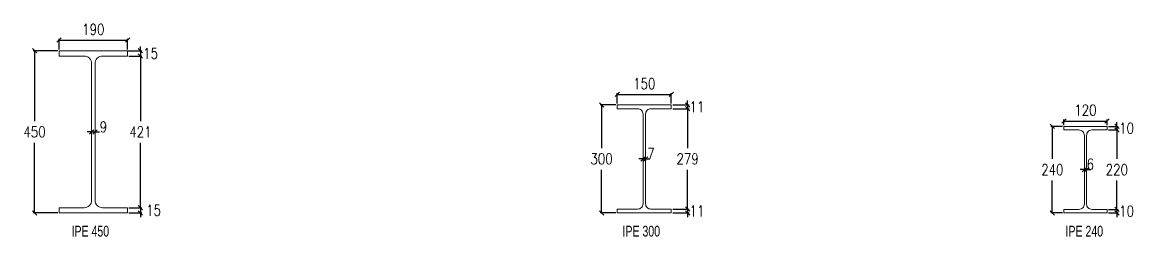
# Model space of a CAD drawing. Extents: x 7536 to 102814, y -9868 to 35131.
# Drawn here: x 25235 to 28325, y -9868 to -9273 of the extents above; entities that cross this region are included whole.
import ezdxf

# ---------------------------------------------------------------- set-up
doc = ezdxf.new("R2010")
doc.units = 0
doc.header["$LTSCALE"] = 0.4
doc.layers.get('0').update_dxf_attribs({"color": 255})
doc.layers.add('COTAS', color=8, linetype='Continuous')
doc.layers.add('STL-OBJT', color=7, linetype='Continuous')
doc.styles.add('CNI_COTAS', font='romans.shx', dxfattribs={"width": 0.8})
doc.styles.add('VERDANA', font='arial.ttf')
doc.dimstyles.new('1.4', dxfattribs={"dimscale": 0, "dimtxt": 30, "dimasz": 12, "dimexe": 4, "dimexo": 4, "dimgap": 15, "dimtad": 1, "dimdec": 0, "dimzin": 4, "dimdsep": 46, "dimtxsty": 'CNI_COTAS', "dimblk": 'OBLIQUE', "dimcen": -0.09, "dimclrd": 256, "dimclrt": 3, "dimadec": 0, "dimazin": 0, "dimtfac": 1, "dimtdec": 0, "dimtmove": 2, "dimatfit": 0, "dimldrblk": 'DOT', "dimfxl": 0.05, "dimtolj": 1, "dimtzin": 0, "dimarcsym": 0})

# ---------------------------------------------------------------- blocks, each defined once
blk = doc.blocks.new('_Oblique')
at = {"color": 0, "linetype": 'ByBlock', "lineweight": -2}
blk.add_line((-0.5, -0.5), (0.5, 0.5), dxfattribs=at)
blk = doc.blocks.new('*D60')
at = {"layer": 'COTAS', "color": 0, "lineweight": -2, "transparency": 16777216}
for p, q in [((25337.6, -9347.8), (25337.6, -9318.3)), ((25527.6, -9347.8), (25527.6, -9318.3))]:
    blk.add_line(p, q, dxfattribs=at)
at = {"layer": 'COTAS', "lineweight": -2, "transparency": 16777216}
blk.add_line((25337.6, -9322.3), (25527.6, -9322.3), dxfattribs=at)
at = {"layer": 'Defpoints', "color": 0, "transparency": 16777216}
for p in [(25527.6, -9322.3), (25337.6, -9351.8), (25527.6, -9351.8)]:
    blk.add_point(p, dxfattribs=at)
at = {"layer": 'COTAS', "lineweight": -2, "transparency": 16777216, "xscale": 12, "yscale": 12, "zscale": 12, "rotation": 180}
blk.add_blockref('_Oblique', (25337.6, -9322.3), dxfattribs=at)
at = {"layer": 'COTAS', "lineweight": -2, "transparency": 16777216, "xscale": 12, "yscale": 12, "zscale": 12}
blk.add_blockref('_Oblique', (25527.6, -9322.3), dxfattribs=at)
at = {"layer": 'COTAS', "color": 3, "transparency": 16777216, "insert": (25432.6, -9292.3), "char_height": 30, "attachment_point": 5, "style": 'CNI_COTAS'}
blk.add_mtext('\\A1;190', dxfattribs=at)
blk = doc.blocks.new('_Dot')
at = {"color": 0, "linetype": 'ByBlock', "lineweight": -2}
blk.add_line((-0.5, 0), (-1, 0), dxfattribs=at)
at = {"color": 0, "linetype": 'ByBlock', "const_width": 0.5}
blk.add_lwpolyline([(-0.25, 0, 1), (0.25, 0, 1)], format="xyb", close=True, dxfattribs=at)
blk = doc.blocks.new('*D61')
at = {"layer": 'COTAS', "color": 0, "lineweight": -2, "transparency": 16777216}
for p, q in [((25333.6, -9351.8), (25265.2, -9351.8)), ((25333.6, -9801.8), (25265.2, -9801.8))]:
    blk.add_line(p, q, dxfattribs=at)
at = {"layer": 'COTAS', "lineweight": -2, "transparency": 16777216}
for p, q in [((25269.2, -9351.8), (25269.2, -9546.8)), ((25269.2, -9801.8), (25269.2, -9606.8))]:
    blk.add_line(p, q, dxfattribs=at)
at = {"layer": 'Defpoints', "color": 0, "transparency": 16777216}
for p in [(25269.2, -9351.8), (25337.6, -9351.8), (25337.6, -9801.8)]:
    blk.add_point(p, dxfattribs=at)
at = {"layer": 'COTAS', "lineweight": -2, "transparency": 16777216, "xscale": 12, "yscale": 12, "zscale": 12}
for p, rotation in [((25269.2, -9351.8), 90), ((25269.2, -9801.8), 270)]:
    blk.add_blockref('_Oblique', p, dxfattribs=dict(at, rotation=rotation))
at = {"layer": 'COTAS', "color": 3, "transparency": 16777216, "insert": (25269.2, -9576.8), "char_height": 30, "attachment_point": 5, "rotation": 0.01, "style": 'CNI_COTAS'}
blk.add_mtext('\\A1;450', dxfattribs=at)
blk = doc.blocks.new('*D62')
at = {"layer": 'COTAS', "color": 0, "lineweight": -2, "transparency": 16777216}
for p, q in [((25526.6, -9351.8), (25567.4, -9351.8)), ((25531.6, -9366.4), (25567.4, -9366.4))]:
    blk.add_line(p, q, dxfattribs=at)
at = {"layer": 'COTAS', "lineweight": -2, "transparency": 16777216}
for p, q in [((25563.4, -9351.8), (25563.4, -9339.8)), ((25563.4, -9351.8), (25563.4, -9366.4)), ((25563.4, -9366.4), (25563.4, -9378.4))]:
    blk.add_line(p, q, dxfattribs=at)
at = {"layer": 'Defpoints', "color": 0, "transparency": 16777216}
for p in [(25522.6, -9351.8), (25527.6, -9366.4), (25563.4, -9366.4)]:
    blk.add_point(p, dxfattribs=at)
at = {"layer": 'COTAS', "lineweight": -2, "transparency": 16777216, "xscale": 12, "yscale": 12, "zscale": 12}
for p, rotation in [((25563.4, -9351.8), 270), ((25563.4, -9366.4), 90)]:
    blk.add_blockref('_Oblique', p, dxfattribs=dict(at, rotation=rotation))
at = {"layer": 'COTAS', "color": 3, "transparency": 16777216, "insert": (25591.8, -9359.1), "char_height": 30, "attachment_point": 5, "rotation": 0.01, "style": 'CNI_COTAS'}
blk.add_mtext('\\A1;15', dxfattribs=at)
blk = doc.blocks.new('*D63')
at = {"layer": 'COTAS', "color": 0, "lineweight": -2, "transparency": 16777216}
for p, q in [((25531.6, -9366.4), (25567.4, -9366.4)), ((25531.6, -9787.2), (25567.4, -9787.2))]:
    blk.add_line(p, q, dxfattribs=at)
at = {"layer": 'COTAS', "lineweight": -2, "transparency": 16777216}
for p, q in [((25563.4, -9366.4), (25563.4, -9546.8)), ((25563.4, -9787.2), (25563.4, -9606.8))]:
    blk.add_line(p, q, dxfattribs=at)
at = {"layer": 'Defpoints', "color": 0, "transparency": 16777216}
for p in [(25527.6, -9366.4), (25527.6, -9787.2), (25563.4, -9787.2)]:
    blk.add_point(p, dxfattribs=at)
at = {"layer": 'COTAS', "lineweight": -2, "transparency": 16777216, "xscale": 12, "yscale": 12, "zscale": 12}
for p, rotation in [((25563.4, -9366.4), 90), ((25563.4, -9787.2), 270)]:
    blk.add_blockref('_Oblique', p, dxfattribs=dict(at, rotation=rotation))
at = {"layer": 'COTAS', "color": 3, "transparency": 16777216, "insert": (25563.4, -9576.8), "char_height": 30, "attachment_point": 5, "rotation": 0.01, "style": 'CNI_COTAS'}
blk.add_mtext('\\A1;421', dxfattribs=at)
blk = doc.blocks.new('*D64')
at = {"layer": 'COTAS', "color": 0, "lineweight": -2, "transparency": 16777216}
for p, q in [((25531.6, -9787.2), (25567.4, -9787.2)), ((25531.6, -9801.8), (25567.4, -9801.8))]:
    blk.add_line(p, q, dxfattribs=at)
at = {"layer": 'COTAS', "lineweight": -2, "transparency": 16777216}
for p, q in [((25563.4, -9787.2), (25563.4, -9775.2)), ((25563.4, -9787.2), (25563.4, -9801.8)), ((25563.4, -9801.8), (25563.4, -9813.8))]:
    blk.add_line(p, q, dxfattribs=at)
at = {"layer": 'Defpoints', "color": 0, "transparency": 16777216}
for p in [(25527.6, -9787.2), (25527.6, -9801.8), (25563.4, -9801.8)]:
    blk.add_point(p, dxfattribs=at)
at = {"layer": 'COTAS', "lineweight": -2, "transparency": 16777216, "xscale": 12, "yscale": 12, "zscale": 12}
for p, rotation in [((25563.4, -9787.2), 270), ((25563.4, -9801.8), 90)]:
    blk.add_blockref('_Oblique', p, dxfattribs=dict(at, rotation=rotation))
at = {"layer": 'COTAS', "color": 3, "transparency": 16777216, "insert": (25599.8, -9794.5), "char_height": 30, "attachment_point": 5, "rotation": 0.01, "style": 'CNI_COTAS'}
blk.add_mtext('\\A1;15', dxfattribs=at)
blk = doc.blocks.new('*D65')
at = {"layer": 'COTAS', "color": 0, "lineweight": -2, "transparency": 16777216}
for p, q in [((26884, -9501.8), (26840.3, -9501.8)), ((26884, -9801.8), (26840.3, -9801.8))]:
    blk.add_line(p, q, dxfattribs=at)
at = {"layer": 'COTAS', "lineweight": -2, "transparency": 16777216}
for p, q in [((26844.3, -9501.8), (26844.3, -9621.8)), ((26844.3, -9801.8), (26844.3, -9681.8))]:
    blk.add_line(p, q, dxfattribs=at)
at = {"layer": 'Defpoints', "color": 0, "transparency": 16777216}
for p in [(26844.3, -9501.8), (26888, -9501.8), (26888, -9801.8)]:
    blk.add_point(p, dxfattribs=at)
at = {"layer": 'COTAS', "lineweight": -2, "transparency": 16777216, "xscale": 12, "yscale": 12, "zscale": 12}
for p, rotation in [((26844.3, -9501.8), 90), ((26844.3, -9801.8), 270)]:
    blk.add_blockref('_Oblique', p, dxfattribs=dict(at, rotation=rotation))
at = {"layer": 'COTAS', "color": 3, "transparency": 16777216, "insert": (26844.3, -9651.8), "char_height": 30, "attachment_point": 5, "rotation": 0.01, "style": 'CNI_COTAS'}
blk.add_mtext('\\A1;300', dxfattribs=at)
blk = doc.blocks.new('*D66')
at = {"layer": 'COTAS', "color": 0, "lineweight": -2, "transparency": 16777216}
for p, q in [((26888, -9497.8), (26888, -9469)), ((27038, -9497.8), (27038, -9469))]:
    blk.add_line(p, q, dxfattribs=at)
at = {"layer": 'COTAS', "lineweight": -2, "transparency": 16777216}
blk.add_line((26888, -9473), (27038, -9473), dxfattribs=at)
at = {"layer": 'Defpoints', "color": 0, "transparency": 16777216}
for p in [(27038, -9473), (26888, -9501.8), (27038, -9501.8)]:
    blk.add_point(p, dxfattribs=at)
at = {"layer": 'COTAS', "lineweight": -2, "transparency": 16777216, "xscale": 12, "yscale": 12, "zscale": 12, "rotation": 180}
blk.add_blockref('_Oblique', (26888, -9473), dxfattribs=at)
at = {"layer": 'COTAS', "lineweight": -2, "transparency": 16777216, "xscale": 12, "yscale": 12, "zscale": 12}
blk.add_blockref('_Oblique', (27038, -9473), dxfattribs=at)
at = {"layer": 'COTAS', "color": 3, "transparency": 16777216, "insert": (26963, -9443), "char_height": 30, "attachment_point": 5, "style": 'CNI_COTAS'}
blk.add_mtext('\\A1;150', dxfattribs=at)
blk = doc.blocks.new('*D67')
at = {"layer": 'COTAS', "color": 0, "lineweight": -2, "transparency": 16777216}
for p, q in [((27042, -9501.8), (27087.3, -9501.8)), ((27042, -9512.5), (27087.3, -9512.5))]:
    blk.add_line(p, q, dxfattribs=at)
at = {"layer": 'COTAS', "lineweight": -2, "transparency": 16777216}
for p, q in [((27083.3, -9501.8), (27083.3, -9489.8)), ((27083.3, -9501.8), (27083.3, -9512.5)), ((27083.3, -9512.5), (27083.3, -9524.5))]:
    blk.add_line(p, q, dxfattribs=at)
at = {"layer": 'Defpoints', "color": 0, "transparency": 16777216}
for p in [(27038, -9501.8), (27038, -9512.5), (27083.3, -9512.5)]:
    blk.add_point(p, dxfattribs=at)
at = {"layer": 'COTAS', "lineweight": -2, "transparency": 16777216, "xscale": 12, "yscale": 12, "zscale": 12}
for p, rotation in [((27083.3, -9501.8), 270), ((27083.3, -9512.5), 90)]:
    blk.add_blockref('_Oblique', p, dxfattribs=dict(at, rotation=rotation))
at = {"layer": 'COTAS', "color": 3, "transparency": 16777216, "insert": (27109.4, -9507.1), "char_height": 30, "attachment_point": 5, "rotation": 0.01, "style": 'CNI_COTAS'}
blk.add_mtext('\\A1;11', dxfattribs=at)
blk = doc.blocks.new('*D68')
at = {"layer": 'COTAS', "color": 0, "lineweight": -2, "transparency": 16777216}
for p, q in [((27042, -9512.5), (27087.3, -9512.5)), ((27042, -9791.1), (27087.3, -9791.1))]:
    blk.add_line(p, q, dxfattribs=at)
at = {"layer": 'COTAS', "lineweight": -2, "transparency": 16777216}
for p, q in [((27083.3, -9512.5), (27083.3, -9621.8)), ((27083.3, -9791.1), (27083.3, -9681.8))]:
    blk.add_line(p, q, dxfattribs=at)
at = {"layer": 'Defpoints', "color": 0, "transparency": 16777216}
for p in [(27038, -9512.5), (27038, -9791.1), (27083.3, -9791.1)]:
    blk.add_point(p, dxfattribs=at)
at = {"layer": 'COTAS', "lineweight": -2, "transparency": 16777216, "xscale": 12, "yscale": 12, "zscale": 12}
for p, rotation in [((27083.3, -9512.5), 90), ((27083.3, -9791.1), 270)]:
    blk.add_blockref('_Oblique', p, dxfattribs=dict(at, rotation=rotation))
at = {"layer": 'COTAS', "color": 3, "transparency": 16777216, "insert": (27083.3, -9651.8), "char_height": 30, "attachment_point": 5, "rotation": 0.01, "style": 'CNI_COTAS'}
blk.add_mtext('\\A1;279', dxfattribs=at)
blk = doc.blocks.new('*D69')
at = {"layer": 'COTAS', "color": 0, "lineweight": -2, "transparency": 16777216}
for p, q in [((27042, -9791.1), (27087.3, -9791.1)), ((27042, -9801.8), (27087.3, -9801.8))]:
    blk.add_line(p, q, dxfattribs=at)
at = {"layer": 'COTAS', "lineweight": -2, "transparency": 16777216}
for p, q in [((27083.3, -9791.1), (27083.3, -9779.1)), ((27083.3, -9791.1), (27083.3, -9801.8)), ((27083.3, -9801.8), (27083.3, -9813.8))]:
    blk.add_line(p, q, dxfattribs=at)
at = {"layer": 'Defpoints', "color": 0, "transparency": 16777216}
for p in [(27038, -9791.1), (27038, -9801.8), (27083.3, -9801.8)]:
    blk.add_point(p, dxfattribs=at)
at = {"layer": 'COTAS', "lineweight": -2, "transparency": 16777216, "xscale": 12, "yscale": 12, "zscale": 12}
for p, rotation in [((27083.3, -9791.1), 270), ((27083.3, -9801.8), 90)]:
    blk.add_blockref('_Oblique', p, dxfattribs=dict(at, rotation=rotation))
at = {"layer": 'COTAS', "color": 3, "transparency": 16777216, "insert": (27109.3, -9796.4), "char_height": 30, "attachment_point": 5, "rotation": 0.01, "style": 'CNI_COTAS'}
blk.add_mtext('\\A1;11', dxfattribs=at)
blk = doc.blocks.new('*D70')
at = {"layer": 'COTAS', "color": 0, "lineweight": -2, "transparency": 16777216}
for p, q in [((28124.5, -9561.8), (28092.5, -9561.8)), ((28124.5, -9801.8), (28092.5, -9801.8))]:
    blk.add_line(p, q, dxfattribs=at)
at = {"layer": 'COTAS', "lineweight": -2, "transparency": 16777216}
for p, q in [((28096.5, -9561.8), (28096.5, -9651.8)), ((28096.5, -9801.8), (28096.5, -9711.8))]:
    blk.add_line(p, q, dxfattribs=at)
at = {"layer": 'Defpoints', "color": 0, "transparency": 16777216}
for p in [(28096.5, -9561.8), (28128.5, -9561.8), (28128.5, -9801.8)]:
    blk.add_point(p, dxfattribs=at)
at = {"layer": 'COTAS', "lineweight": -2, "transparency": 16777216, "xscale": 12, "yscale": 12, "zscale": 12}
for p, rotation in [((28096.5, -9561.8), 90), ((28096.5, -9801.8), 270)]:
    blk.add_blockref('_Oblique', p, dxfattribs=dict(at, rotation=rotation))
at = {"layer": 'COTAS', "color": 3, "transparency": 16777216, "insert": (28096.5, -9681.8), "char_height": 30, "attachment_point": 5, "rotation": 0.01, "style": 'CNI_COTAS'}
blk.add_mtext('\\A1;240', dxfattribs=at)
blk = doc.blocks.new('*D71')
at = {"layer": 'COTAS', "color": 0, "lineweight": -2, "transparency": 16777216}
for p, q in [((28128.5, -9557.8), (28128.5, -9542.7)), ((28248.5, -9557.8), (28248.5, -9542.7))]:
    blk.add_line(p, q, dxfattribs=at)
at = {"layer": 'COTAS', "lineweight": -2, "transparency": 16777216}
blk.add_line((28128.5, -9546.7), (28248.5, -9546.7), dxfattribs=at)
at = {"layer": 'Defpoints', "color": 0, "transparency": 16777216}
for p in [(28248.5, -9546.7), (28128.5, -9561.8), (28248.5, -9561.8)]:
    blk.add_point(p, dxfattribs=at)
at = {"layer": 'COTAS', "lineweight": -2, "transparency": 16777216, "xscale": 12, "yscale": 12, "zscale": 12, "rotation": 180}
blk.add_blockref('_Oblique', (28128.5, -9546.7), dxfattribs=at)
at = {"layer": 'COTAS', "lineweight": -2, "transparency": 16777216, "xscale": 12, "yscale": 12, "zscale": 12}
blk.add_blockref('_Oblique', (28248.5, -9546.7), dxfattribs=at)
at = {"layer": 'COTAS', "color": 3, "transparency": 16777216, "insert": (28188.5, -9516.7), "char_height": 30, "attachment_point": 5, "style": 'CNI_COTAS'}
blk.add_mtext('\\A1;120', dxfattribs=at)
blk = doc.blocks.new('*D72')
at = {"layer": 'COTAS', "color": 0, "lineweight": -2, "transparency": 16777216}
for p, q in [((28252.5, -9561.8), (28279.7, -9561.8)), ((28252.5, -9571.6), (28279.7, -9571.6))]:
    blk.add_line(p, q, dxfattribs=at)
at = {"layer": 'COTAS', "lineweight": -2, "transparency": 16777216}
for p, q in [((28275.7, -9561.8), (28275.7, -9549.8)), ((28275.7, -9561.8), (28275.7, -9571.6)), ((28275.7, -9571.6), (28275.7, -9583.6))]:
    blk.add_line(p, q, dxfattribs=at)
at = {"layer": 'Defpoints', "color": 0, "transparency": 16777216}
for p in [(28248.5, -9561.8), (28248.5, -9571.6), (28275.7, -9571.6)]:
    blk.add_point(p, dxfattribs=at)
at = {"layer": 'COTAS', "lineweight": -2, "transparency": 16777216, "xscale": 12, "yscale": 12, "zscale": 12}
for p, rotation in [((28275.7, -9561.8), 270), ((28275.7, -9571.6), 90)]:
    blk.add_blockref('_Oblique', p, dxfattribs=dict(at, rotation=rotation))
at = {"layer": 'COTAS', "color": 3, "transparency": 16777216, "insert": (28302.6, -9566.7), "char_height": 30, "attachment_point": 5, "rotation": 0.01, "style": 'CNI_COTAS'}
blk.add_mtext('\\A1;10', dxfattribs=at)
blk = doc.blocks.new('*D73')
at = {"layer": 'COTAS', "color": 0, "lineweight": -2, "transparency": 16777216}
for p, q in [((28252.5, -9571.6), (28279.7, -9571.6)), ((28252.5, -9792), (28279.7, -9792))]:
    blk.add_line(p, q, dxfattribs=at)
at = {"layer": 'COTAS', "lineweight": -2, "transparency": 16777216}
for p, q in [((28275.7, -9571.6), (28275.7, -9651.8)), ((28275.7, -9792), (28275.7, -9711.8))]:
    blk.add_line(p, q, dxfattribs=at)
at = {"layer": 'Defpoints', "color": 0, "transparency": 16777216}
for p in [(28248.5, -9571.6), (28248.5, -9792), (28275.7, -9792)]:
    blk.add_point(p, dxfattribs=at)
at = {"layer": 'COTAS', "lineweight": -2, "transparency": 16777216, "xscale": 12, "yscale": 12, "zscale": 12}
for p, rotation in [((28275.7, -9571.6), 90), ((28275.7, -9792), 270)]:
    blk.add_blockref('_Oblique', p, dxfattribs=dict(at, rotation=rotation))
at = {"layer": 'COTAS', "color": 3, "transparency": 16777216, "insert": (28275.7, -9681.8), "char_height": 30, "attachment_point": 5, "rotation": 0.01, "style": 'CNI_COTAS'}
blk.add_mtext('\\A1;220', dxfattribs=at)
blk = doc.blocks.new('*D74')
at = {"layer": 'COTAS', "color": 0, "lineweight": -2, "transparency": 16777216}
for p, q in [((28252.5, -9792), (28279.7, -9792)), ((28252.5, -9801.8), (28279.7, -9801.8))]:
    blk.add_line(p, q, dxfattribs=at)
at = {"layer": 'COTAS', "lineweight": -2, "transparency": 16777216}
for p, q in [((28275.7, -9792), (28275.7, -9780)), ((28275.7, -9792), (28275.7, -9801.8)), ((28275.7, -9801.8), (28275.7, -9813.8))]:
    blk.add_line(p, q, dxfattribs=at)
at = {"layer": 'Defpoints', "color": 0, "transparency": 16777216}
for p in [(28248.5, -9792), (28248.5, -9801.8), (28275.7, -9801.8)]:
    blk.add_point(p, dxfattribs=at)
at = {"layer": 'COTAS', "lineweight": -2, "transparency": 16777216, "xscale": 12, "yscale": 12, "zscale": 12}
for p, rotation in [((28275.7, -9792), 270), ((28275.7, -9801.8), 90)]:
    blk.add_blockref('_Oblique', p, dxfattribs=dict(at, rotation=rotation))
at = {"layer": 'COTAS', "color": 3, "transparency": 16777216, "insert": (28302.7, -9796.9), "char_height": 30, "attachment_point": 5, "rotation": 0.01, "style": 'CNI_COTAS'}
blk.add_mtext('\\A1;10', dxfattribs=at)
blk = doc.blocks.new('*D76')
at = {"layer": 'COTAS', "lineweight": -2, "transparency": 16777216}
for p, q in [((25427.9, -9576.8), (25415.9, -9576.8)), ((25427.9, -9576.8), (25437.3, -9576.8)), ((25437.3, -9576.8), (25449.3, -9576.8))]:
    blk.add_line(p, q, dxfattribs=at)
at = {"layer": 'COTAS', "color": 0, "lineweight": -2, "transparency": 16777216}
for p, q in [((25427.9, -9572.8), (25427.9, -9572.8)), ((25437.3, -9572.8), (25437.3, -9572.8))]:
    blk.add_line(p, q, dxfattribs=at)
at = {"layer": 'Defpoints', "color": 0, "transparency": 16777216}
for p in [(25427.9, -9576.8), (25437.3, -9576.8), (25437.3, -9576.8)]:
    blk.add_point(p, dxfattribs=at)
at = {"layer": 'COTAS', "lineweight": -2, "transparency": 16777216, "xscale": 12, "yscale": 12, "zscale": 12}
blk.add_blockref('_Oblique', (25427.9, -9576.8), dxfattribs=at)
at = {"layer": 'COTAS', "lineweight": -2, "transparency": 16777216, "xscale": 12, "yscale": 12, "zscale": 12, "rotation": 180}
blk.add_blockref('_Oblique', (25437.3, -9576.8), dxfattribs=at)
at = {"layer": 'COTAS', "color": 3, "transparency": 16777216, "insert": (25460.7, -9563.1), "char_height": 30, "attachment_point": 5, "style": 'CNI_COTAS'}
blk.add_mtext('\\A1;9', dxfattribs=at)
blk = doc.blocks.new('*D77')
at = {"layer": 'COTAS', "lineweight": -2, "transparency": 16777216}
for p, q in [((26959.5, -9652.1), (26947.5, -9652.1)), ((26959.5, -9652.1), (26966.6, -9652.1)), ((26966.6, -9652.1), (26978.6, -9652.1))]:
    blk.add_line(p, q, dxfattribs=at)
at = {"layer": 'COTAS', "color": 0, "lineweight": -2, "transparency": 16777216}
for p, q in [((26959.5, -9655.8), (26959.5, -9656.1)), ((26966.6, -9655.8), (26966.6, -9656.1))]:
    blk.add_line(p, q, dxfattribs=at)
at = {"layer": 'Defpoints', "color": 0, "transparency": 16777216}
for p in [(26959.5, -9651.8), (26966.6, -9651.8), (26966.6, -9652.1)]:
    blk.add_point(p, dxfattribs=at)
at = {"layer": 'COTAS', "lineweight": -2, "transparency": 16777216, "xscale": 12, "yscale": 12, "zscale": 12}
blk.add_blockref('_Oblique', (26959.5, -9652.1), dxfattribs=at)
at = {"layer": 'COTAS', "lineweight": -2, "transparency": 16777216, "xscale": 12, "yscale": 12, "zscale": 12, "rotation": 180}
blk.add_blockref('_Oblique', (26966.6, -9652.1), dxfattribs=at)
at = {"layer": 'COTAS', "color": 3, "transparency": 16777216, "insert": (26981.6, -9636.9), "char_height": 30, "attachment_point": 5, "style": 'CNI_COTAS'}
blk.add_mtext('\\A1;7', dxfattribs=at)
blk = doc.blocks.new('*D78')
at = {"layer": 'COTAS', "lineweight": -2, "transparency": 16777216}
for p, q in [((28185.4, -9681.7), (28173.4, -9681.7)), ((28185.4, -9681.7), (28191.6, -9681.7)), ((28191.6, -9681.7), (28203.6, -9681.7))]:
    blk.add_line(p, q, dxfattribs=at)
at = {"layer": 'COTAS', "color": 0, "lineweight": -2, "transparency": 16777216}
for p, q in [((28185.4, -9677.8), (28185.4, -9677.7)), ((28191.6, -9677.8), (28191.6, -9677.7))]:
    blk.add_line(p, q, dxfattribs=at)
at = {"layer": 'Defpoints', "color": 0, "transparency": 16777216}
for p in [(28185.4, -9681.8), (28191.6, -9681.7), (28191.6, -9681.8)]:
    blk.add_point(p, dxfattribs=at)
at = {"layer": 'COTAS', "lineweight": -2, "transparency": 16777216, "xscale": 12, "yscale": 12, "zscale": 12}
blk.add_blockref('_Oblique', (28185.4, -9681.7), dxfattribs=at)
at = {"layer": 'COTAS', "lineweight": -2, "transparency": 16777216, "xscale": 12, "yscale": 12, "zscale": 12, "rotation": 180}
blk.add_blockref('_Oblique', (28191.6, -9681.7), dxfattribs=at)
at = {"layer": 'COTAS', "color": 3, "transparency": 16777216, "insert": (28202.1, -9666.5), "char_height": 30, "attachment_point": 5, "style": 'CNI_COTAS'}
blk.add_mtext('\\A1;6', dxfattribs=at)

msp = doc.modelspace()

# ---------------------------------------------------------------- linework, layer by layer
at = {"layer": 'STL-OBJT', "lineweight": 5}
for points in [[(25458.3, -9366.4, 0.414214), (25437.3, -9387.4), (25437.3, -9766.2, 0.414214), (25458.3, -9787.2), (25527.6, -9787.2), (25527.6, -9801.8), (25337.6, -9801.8), (25337.6, -9787.2), (25406.9, -9787.2, 0.414214), (25427.9, -9766.2), (25427.9, -9387.4, 0.414214), (25406.9, -9366.4), (25337.6, -9366.4), (25337.6, -9351.8), (25527.6, -9351.8), (25527.6, -9366.4)], [(26888, -9791.1), (26944.5, -9791.1, 0.414214), (26959.5, -9776.1), (26959.5, -9527.5, 0.414214), (26944.5, -9512.5), (26888, -9512.5), (26888, -9501.8), (27038, -9501.8), (27038, -9512.5), (26981.6, -9512.5, 0.414214), (26966.6, -9527.5), (26966.6, -9776.1, 0.414214), (26981.6, -9791.1), (27038, -9791.1), (27038, -9801.8), (26888, -9801.8)], [(28128.5, -9571.6), (28170.4, -9571.6, -0.414214), (28185.4, -9586.6), (28185.4, -9777, -0.414214), (28170.4, -9792), (28128.5, -9792), (28128.5, -9801.8), (28248.5, -9801.8), (28248.5, -9792), (28206.6, -9792, -0.414214), (28191.6, -9777), (28191.6, -9586.6, -0.414214), (28206.6, -9571.6), (28248.5, -9571.6), (28248.5, -9561.8), (28128.5, -9561.8)]]:
    msp.add_lwpolyline(points, format="xyb", close=True, dxfattribs=at)

# ---------------------------------------------------------------- texts
at = {"color": 96, "style": 'VERDANA', "width": 0.7}
for s, p in [('IPE 450', (25372.1, -9867.4)), ('IPE 300', (26902.5, -9867.4)), ('IPE 240', (28133.1, -9867.4))]:
    msp.add_text(s, height=30, dxfattribs=at).set_placement(p)

# ---------------------------------------------------------------- dimensions: what is measured, and where the dimension line sits
at = {"layer": 'COTAS'}
for base, p1, p2, picture, middle in [((25527.6, -9322.3), (25337.6, -9351.8), (25527.6, -9351.8), '*D60', (25432.6, -9292.3)), ((27038, -9473), (26888, -9501.8), (27038, -9501.8), '*D66', (26963, -9443)), ((28248.5, -9546.7), (28128.5, -9561.8), (28248.5, -9561.8), '*D71', (28188.5, -9516.7))]:
    dim = msp.add_linear_dim(base=base, p1=p1, p2=p2, dimstyle='1.4', override={"dimscale": 1}, dxfattribs=at)
    dim.commit()
    dim.dimension.update_dxf_attribs({"geometry": picture, "text_midpoint": middle})
for base, p1, p2, picture, middle in [((25269.2, -9351.8), (25337.6, -9801.8), (25337.6, -9351.8), '*D61', (25269.2, -9576.8)), ((25563.4, -9787.2), (25527.6, -9366.4), (25527.6, -9787.2), '*D63', (25563.4, -9576.8)), ((26844.3, -9501.8), (26888, -9801.8), (26888, -9501.8), '*D65', (26844.3, -9651.8)), ((27083.3, -9791.1), (27038, -9512.5), (27038, -9791.1), '*D68', (27083.3, -9651.8)), ((28096.5, -9561.8), (28128.5, -9801.8), (28128.5, -9561.8), '*D70', (28096.5, -9681.8)), ((28275.7, -9792), (28248.5, -9571.6), (28248.5, -9792), '*D73', (28275.7, -9681.8))]:
    dim = msp.add_linear_dim(base=base, p1=p1, p2=p2, angle=90, dimstyle='1.4', override={"dimscale": 1}, dxfattribs=at)
    dim.commit()
    dim.dimension.update_dxf_attribs({"geometry": picture, "text_midpoint": middle, "text_rotation": 0.01})
for base, p1, p2, picture, middle in [((25563.4, -9366.4), (25522.6, -9351.8), (25527.6, -9366.4), '*D62', (25591.8, -9359.1)), ((27083.3, -9512.5), (27038, -9501.8), (27038, -9512.5), '*D67', (27109.4, -9507.1)), ((28275.7, -9571.6), (28248.5, -9561.8), (28248.5, -9571.6), '*D72', (28302.6, -9566.7)), ((25563.4, -9801.8), (25527.6, -9787.2), (25527.6, -9801.8), '*D64', (25599.8, -9794.5)), ((27083.3, -9801.8), (27038, -9791.1), (27038, -9801.8), '*D69', (27109.3, -9796.4)), ((28275.7, -9801.8), (28248.5, -9792), (28248.5, -9801.8), '*D74', (28302.7, -9796.9))]:
    dim = msp.add_linear_dim(base=base, p1=p1, p2=p2, angle=90, dimstyle='1.4', override={"dimscale": 1}, dxfattribs=at)
    dim.commit()
    dim.dimension.update_dxf_attribs({"geometry": picture, "text_midpoint": middle, "dimtype": 160, "text_rotation": 0.01})
for base, p1, p2, picture, middle in [((25437.3, -9576.8), (25427.9, -9576.8), (25437.3, -9576.8), '*D76', (25460.7, -9563.1)), ((26966.6, -9652.1), (26959.5, -9651.8), (26966.6, -9651.8), '*D77', (26981.6, -9636.9)), ((28191.6, -9681.7), (28185.4, -9681.8), (28191.6, -9681.8), '*D78', (28202.1, -9666.5))]:
    dim = msp.add_linear_dim(base=base, p1=p1, p2=p2, dimstyle='1.4', override={"dimscale": 1}, dxfattribs=at)
    dim.commit()
    dim.dimension.update_dxf_attribs({"geometry": picture, "text_midpoint": middle, "dimtype": 160})

doc.saveas('drawing.dxf')
